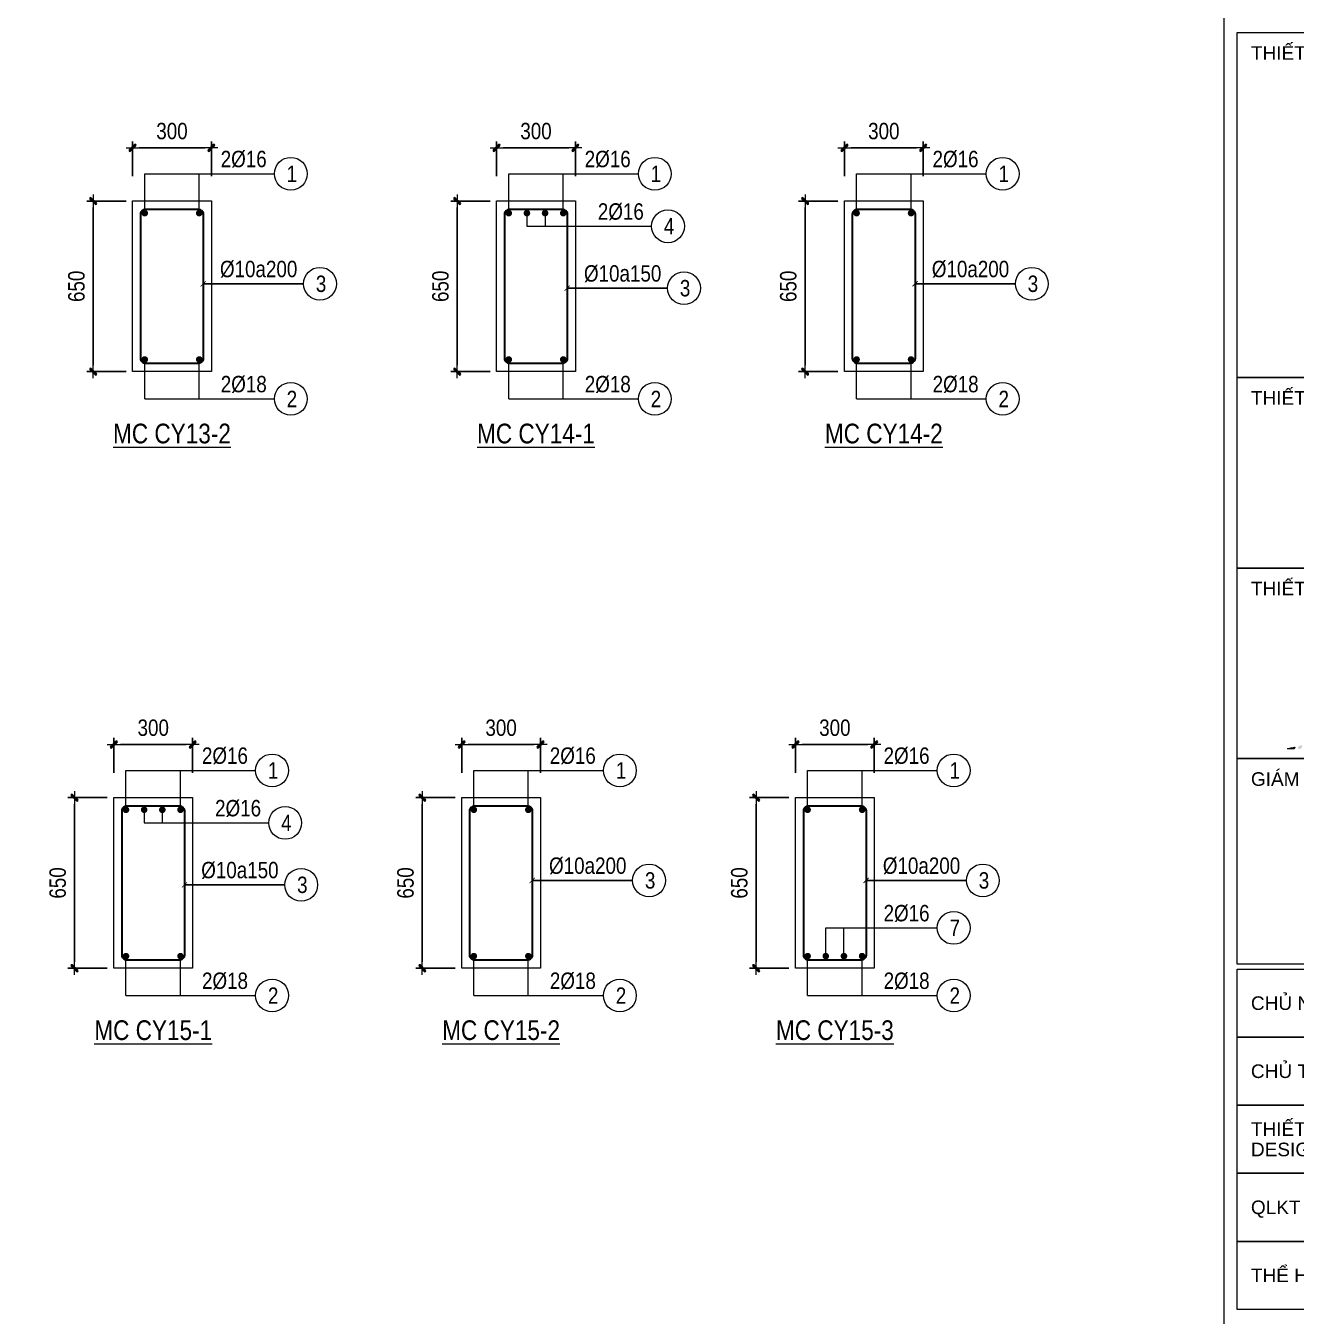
# Model space of a CAD drawing. Header units: millimetres. Extents: x 397144 to 8960116, y 345581 to 674207.
# Drawn here: x 5075916 to 5080753, y 606763 to 611679 of the extents above; entities that cross this region are included whole.
import ezdxf
from ezdxf.enums import TextEntityAlignment as Align
from ezdxf.xclip import XClip

# ---------------------------------------------------------------- set-up
doc = ezdxf.new("R2010")
doc.units = ezdxf.units.MM
doc.header["$XCLIPFRAME"] = 0
doc.header["$PDSIZE"] = -10
doc.linetypes.add('HIDDEN', pattern=[0.375, 0.25, -0.125])
doc.layers.get('0').update_dxf_attribs({"linetype": 'CONTINUOUS'})
doc.layers.get('Defpoints').update_dxf_attribs({"color": 12, "linetype": 'CONTINUOUS'})
for name, color, linetype, lineweight in [('CDAI', 8, 'CONTINUOUS', 30), ('CHG_XX_Khung ten$0$A1 BORDER$0$DGIONG', 4, 'CONTINUOUS', 13), ('CTHEP', 2, 'CONTINUOUS', 50), ('DBAO', 3, 'CONTINUOUS', 20), ('DGIONG', 4, 'CONTINUOUS', 13), ('KTH', 150, 'CONTINUOUS', 5), ('Net khuat', 8, 'HIDDEN', 13), ('STICK', 1, 'CONTINUOUS', 9), ('TEXT', 7, 'CONTINUOUS', 15)]:
    doc.layers.add(name, color=color, linetype=linetype, lineweight=lineweight)
doc.styles.add('CHG_XX_Khung ten$0$A1 BORDER$0$ARIAL', font='arial.ttf')
doc.styles.add('CHG_XX_Khung ten$0$title block pccc$0$ARIAL', font='arial.ttf')
doc.styles.add('Star-HelCon', font='VHELVCN_0.TTF')
doc.styles.add('TTP-HelCon', font='VHELVCN_0.TTF')
doc.styles.add('VNI-HELVE-CONDENSE', font='VHELVCN_0.TTF')
doc.dimstyles.new('kc-25', dxfattribs={"dimtxt": 62.5, "dimasz": 20, "dimexe": 20, "dimexo": 50, "dimgap": 25, "dimtad": 3, "dimdec": 0, "dimzin": 0, "dimdsep": 46, "dimtxsty": 'VNI-HELVE-CONDENSE', "dimblk": 'DIM', "dimcen": 2.5, "dimclrd": 256, "dimclre": 154, "dimclrt": 7, "dimaunit": 1, "dimadec": 0, "dimazin": 0, "dimtfac": 1, "dimtdec": 0, "dimtix": 1, "dimtmove": 0, "dimatfit": 3, "dimldrblk": 'DOT', "dimfxl": 1, "dimtolj": 1, "dimtzin": 0, "dimarcsym": 0})
doc.dimstyles.new('TTP-25', dxfattribs={"dimscale": 25, "dimtxt": 2.5, "dimasz": 1, "dimexe": 1, "dimexo": 1, "dimgap": 0.09, "dimtad": 0, "dimdec": 4, "dimrnd": 5, "dimzin": 9, "dimdsep": 46, "dimtxsty": 'TTP-HelCon', "dimblk": 'Stick1', "dimcen": 0.09, "dimdle": 1.5, "dimclrd": 256, "dimclre": 256, "dimclrt": 7, "dimadec": 0, "dimazin": 0, "dimtfac": 1, "dimtdec": 4, "dimtmove": 0, "dimatfit": 3, "dimldrblk": '_ArchTick1', "dimfxl": 1, "dimtvp": 1, "dimtolj": 1, "dimtzin": 0, "dimarcsym": 0})

# ---------------------------------------------------------------- blocks, each defined once
blk = doc.blocks.new('Stick1')
at = {"layer": 'STICK'}
h = blk.add_hatch(color=256, dxfattribs=at)
edge = h.paths.add_edge_path()
edge.add_line((0.3, 0.5), (-0.5, -0.3))
edge.add_arc((-0.4, -0.4), 0.141, 135, 315)
edge.add_line((-0.3, -0.5), (0.5, 0.3))
edge.add_arc((0.4, 0.4), 0.141, 315, 495)
blk.add_line((1, 0), (-1, 0), dxfattribs=at)
blk.add_lwpolyline([(0.3, 0.5), (-0.5, -0.3, 1), (-0.3, -0.5), (0.5, 0.3, 1), (0.3, 0.5, 1)], format="xyb", dxfattribs=at)
blk = doc.blocks.new('*D1424')
at = {"layer": 'Defpoints', "color": 0, "ltscale": 500, "transparency": 16777216}
for p in [(5076322.7, 611213.4), (5076322.7, 611080.2), (5076622.7, 611080.2)]:
    blk.add_point(p, dxfattribs=at)
at = {"layer": 'KTH', "lineweight": -2, "ltscale": 500, "transparency": 16777216}
for p, q in [((5076322.7, 611105.2), (5076322.7, 611238.4)), ((5076622.7, 611105.2), (5076622.7, 611238.4)), ((5076597.7, 611213.4), (5076347.7, 611213.4))]:
    blk.add_line(p, q, dxfattribs=at)
at = {"layer": 'KTH', "lineweight": -2, "ltscale": 500, "transparency": 16777216, "xscale": 25, "yscale": 25, "zscale": 25, "rotation": 180}
blk.add_blockref('Stick1', (5076322.7, 611213.4), dxfattribs=at)
at = {"layer": 'KTH', "lineweight": -2, "ltscale": 500, "transparency": 16777216, "xscale": 25, "yscale": 25, "zscale": 25}
blk.add_blockref('Stick1', (5076622.7, 611213.4), dxfattribs=at)
at = {"layer": 'KTH', "color": 7, "ltscale": 500, "transparency": 16777216, "insert": (5076472.7, 611277.2), "char_height": 62.5, "attachment_point": 5, "style": 'TTP-HelCon'}
blk.add_mtext('\\A1;300', dxfattribs=at)
blk = doc.blocks.new('_ArchTick1')
at = {"color": 0, "const_width": 3.81}
blk.add_lwpolyline([(-12.7, -12.7), (12.7, 12.7)], dxfattribs=at)
blk = doc.blocks.new('*D1425')
at = {"layer": 'Defpoints', "color": 0, "ltscale": 500, "transparency": 16777216}
for p in [(5076322.7, 611011.1), (5076172.9, 610361.1), (5076322.7, 610361.1)]:
    blk.add_point(p, dxfattribs=at)
at = {"layer": 'KTH', "lineweight": -2, "ltscale": 500, "transparency": 16777216}
for p, q in [((5076297.7, 611011.1), (5076147.9, 611011.1)), ((5076172.9, 610986.1), (5076172.9, 610386.1)), ((5076297.7, 610361.1), (5076147.9, 610361.1))]:
    blk.add_line(p, q, dxfattribs=at)
at = {"layer": 'KTH', "lineweight": -2, "ltscale": 500, "transparency": 16777216, "xscale": 25, "yscale": 25, "zscale": 25}
for p, rotation in [((5076172.9, 611011.1), 90), ((5076172.9, 610361.1), 270)]:
    blk.add_blockref('Stick1', p, dxfattribs=dict(at, rotation=rotation))
at = {"layer": 'KTH', "color": 7, "ltscale": 500, "transparency": 16777216, "insert": (5076109.1, 610686.1), "char_height": 62.5, "attachment_point": 5, "rotation": 90, "style": 'TTP-HelCon'}
blk.add_mtext('\\A1;650', dxfattribs=at)
blk = doc.blocks.new('DIM')
h = blk.add_hatch(color=1)
h.paths.add_polyline_path([(0.49, 0.29, 1), (0.29, 0.49), (-0.19, 0), (0.19, 0)])
h.paths.add_polyline_path([(0.19, 0), (-0.19, 0), (-0.49, -0.29, 1), (-0.29, -0.49)])
at = {"color": 9}
for p, q in [((-0.19, 0), (-1.5, 0)), ((0.19, 0), (1.5, 0))]:
    blk.add_line(p, q, dxfattribs=at)
at = {"color": 1}
for p, q in [((-0.49, -0.29), (0.29, 0.49)), ((-0.29, -0.49), (0.49, 0.29)), ((-0.19, 0), (0.19, 0))]:
    blk.add_line(p, q, dxfattribs=at)
blk.add_arc((-0.39, -0.39), 0.138, 135, 315, dxfattribs=at)
blk = doc.blocks.new('*D1426')
at = {"layer": 'Defpoints', "color": 0, "ltscale": 500, "transparency": 16777216}
for p in [(5077708.8, 611213.4), (5077708.8, 611080.2), (5078008.8, 611080.2)]:
    blk.add_point(p, dxfattribs=at)
at = {"layer": 'KTH', "lineweight": -2, "ltscale": 500, "transparency": 16777216}
for p, q in [((5077708.8, 611105.2), (5077708.8, 611238.4)), ((5078008.8, 611105.2), (5078008.8, 611238.4)), ((5077983.8, 611213.4), (5077733.8, 611213.4))]:
    blk.add_line(p, q, dxfattribs=at)
at = {"layer": 'KTH', "lineweight": -2, "ltscale": 500, "transparency": 16777216, "xscale": 25, "yscale": 25, "zscale": 25, "rotation": 180}
blk.add_blockref('Stick1', (5077708.8, 611213.4), dxfattribs=at)
at = {"layer": 'KTH', "lineweight": -2, "ltscale": 500, "transparency": 16777216, "xscale": 25, "yscale": 25, "zscale": 25}
blk.add_blockref('Stick1', (5078008.8, 611213.4), dxfattribs=at)
at = {"layer": 'KTH', "color": 7, "ltscale": 500, "transparency": 16777216, "insert": (5077858.8, 611277.2), "char_height": 62.5, "attachment_point": 5, "style": 'TTP-HelCon'}
blk.add_mtext('\\A1;300', dxfattribs=at)
blk = doc.blocks.new('*D1427')
at = {"layer": 'Defpoints', "color": 0, "ltscale": 500, "transparency": 16777216}
for p in [(5077708.8, 611011.1), (5077559, 610361.1), (5077708.8, 610361.1)]:
    blk.add_point(p, dxfattribs=at)
at = {"layer": 'KTH', "lineweight": -2, "ltscale": 500, "transparency": 16777216}
for p, q in [((5077683.8, 611011.1), (5077534, 611011.1)), ((5077559, 610986.1), (5077559, 610386.1)), ((5077683.8, 610361.1), (5077534, 610361.1))]:
    blk.add_line(p, q, dxfattribs=at)
at = {"layer": 'KTH', "lineweight": -2, "ltscale": 500, "transparency": 16777216, "xscale": 25, "yscale": 25, "zscale": 25}
for p, rotation in [((5077559, 611011.1), 90), ((5077559, 610361.1), 270)]:
    blk.add_blockref('Stick1', p, dxfattribs=dict(at, rotation=rotation))
at = {"layer": 'KTH', "color": 7, "ltscale": 500, "transparency": 16777216, "insert": (5077495.2, 610686.1), "char_height": 62.5, "attachment_point": 5, "rotation": 90, "style": 'TTP-HelCon'}
blk.add_mtext('\\A1;650', dxfattribs=at)
blk = doc.blocks.new('*D1428')
at = {"layer": 'Defpoints', "color": 0, "ltscale": 500, "transparency": 16777216}
for p in [(5079033.3, 611213.4), (5079033.3, 611080.2), (5079333.3, 611080.2)]:
    blk.add_point(p, dxfattribs=at)
at = {"layer": 'KTH', "lineweight": -2, "ltscale": 500, "transparency": 16777216}
for p, q in [((5079033.3, 611105.2), (5079033.3, 611238.4)), ((5079333.3, 611105.2), (5079333.3, 611238.4)), ((5079308.3, 611213.4), (5079058.3, 611213.4))]:
    blk.add_line(p, q, dxfattribs=at)
at = {"layer": 'KTH', "lineweight": -2, "ltscale": 500, "transparency": 16777216, "xscale": 25, "yscale": 25, "zscale": 25, "rotation": 180}
blk.add_blockref('Stick1', (5079033.3, 611213.4), dxfattribs=at)
at = {"layer": 'KTH', "lineweight": -2, "ltscale": 500, "transparency": 16777216, "xscale": 25, "yscale": 25, "zscale": 25}
blk.add_blockref('Stick1', (5079333.3, 611213.4), dxfattribs=at)
at = {"layer": 'KTH', "color": 7, "ltscale": 500, "transparency": 16777216, "insert": (5079183.3, 611277.2), "char_height": 62.5, "attachment_point": 5, "style": 'TTP-HelCon'}
blk.add_mtext('\\A1;300', dxfattribs=at)
blk = doc.blocks.new('*D1429')
at = {"layer": 'Defpoints', "color": 0, "ltscale": 500, "transparency": 16777216}
for p in [(5079033.3, 611011.1), (5078883.5, 610361.1), (5079033.3, 610361.1)]:
    blk.add_point(p, dxfattribs=at)
at = {"layer": 'KTH', "lineweight": -2, "ltscale": 500, "transparency": 16777216}
for p, q in [((5079008.3, 611011.1), (5078858.5, 611011.1)), ((5078883.5, 610986.1), (5078883.5, 610386.1)), ((5079008.3, 610361.1), (5078858.5, 610361.1))]:
    blk.add_line(p, q, dxfattribs=at)
at = {"layer": 'KTH', "lineweight": -2, "ltscale": 500, "transparency": 16777216, "xscale": 25, "yscale": 25, "zscale": 25}
for p, rotation in [((5078883.5, 611011.1), 90), ((5078883.5, 610361.1), 270)]:
    blk.add_blockref('Stick1', p, dxfattribs=dict(at, rotation=rotation))
at = {"layer": 'KTH', "color": 7, "ltscale": 500, "transparency": 16777216, "insert": (5078819.7, 610686.1), "char_height": 62.5, "attachment_point": 5, "rotation": 90, "style": 'TTP-HelCon'}
blk.add_mtext('\\A1;650', dxfattribs=at)
blk = doc.blocks.new('*D1433')
at = {"layer": 'Defpoints', "color": 0, "ltscale": 500, "transparency": 16777216}
for p in [(5076251.4, 608940.4), (5076251.4, 608807.2), (5076551.4, 608807.2)]:
    blk.add_point(p, dxfattribs=at)
at = {"layer": 'KTH', "lineweight": -2, "ltscale": 500, "transparency": 16777216}
for p, q in [((5076251.4, 608832.2), (5076251.4, 608965.4)), ((5076526.4, 608940.4), (5076276.4, 608940.4)), ((5076551.4, 608832.2), (5076551.4, 608965.4))]:
    blk.add_line(p, q, dxfattribs=at)
at = {"layer": 'KTH', "lineweight": -2, "ltscale": 500, "transparency": 16777216, "xscale": 25, "yscale": 25, "zscale": 25, "rotation": 180}
blk.add_blockref('Stick1', (5076251.4, 608940.4), dxfattribs=at)
at = {"layer": 'KTH', "lineweight": -2, "ltscale": 500, "transparency": 16777216, "xscale": 25, "yscale": 25, "zscale": 25}
blk.add_blockref('Stick1', (5076551.4, 608940.4), dxfattribs=at)
at = {"layer": 'KTH', "color": 7, "ltscale": 500, "transparency": 16777216, "insert": (5076401.4, 609004.2), "char_height": 62.5, "attachment_point": 5, "style": 'TTP-HelCon'}
blk.add_mtext('\\A1;300', dxfattribs=at)
blk = doc.blocks.new('*D1434')
at = {"layer": 'Defpoints', "color": 0, "ltscale": 500, "transparency": 16777216}
for p in [(5076251.4, 608738.2), (5076101.5, 608088.2), (5076251.4, 608088.2)]:
    blk.add_point(p, dxfattribs=at)
at = {"layer": 'KTH', "lineweight": -2, "ltscale": 500, "transparency": 16777216}
for p, q in [((5076226.4, 608738.2), (5076076.5, 608738.2)), ((5076101.5, 608713.2), (5076101.5, 608113.2)), ((5076226.4, 608088.2), (5076076.5, 608088.2))]:
    blk.add_line(p, q, dxfattribs=at)
at = {"layer": 'KTH', "lineweight": -2, "ltscale": 500, "transparency": 16777216, "xscale": 25, "yscale": 25, "zscale": 25}
for p, rotation in [((5076101.5, 608738.2), 90), ((5076101.5, 608088.2), 270)]:
    blk.add_blockref('Stick1', p, dxfattribs=dict(at, rotation=rotation))
at = {"layer": 'KTH', "color": 7, "ltscale": 500, "transparency": 16777216, "insert": (5076037.7, 608413.2), "char_height": 62.5, "attachment_point": 5, "rotation": 90, "style": 'TTP-HelCon'}
blk.add_mtext('\\A1;650', dxfattribs=at)
blk = doc.blocks.new('*D1435')
at = {"layer": 'Defpoints', "color": 0, "ltscale": 500, "transparency": 16777216}
for p in [(5077575.9, 608940.4), (5077575.9, 608807.2), (5077875.9, 608807.2)]:
    blk.add_point(p, dxfattribs=at)
at = {"layer": 'KTH', "lineweight": -2, "ltscale": 500, "transparency": 16777216}
for p, q in [((5077575.9, 608832.2), (5077575.9, 608965.4)), ((5077850.9, 608940.4), (5077600.9, 608940.4)), ((5077875.9, 608832.2), (5077875.9, 608965.4))]:
    blk.add_line(p, q, dxfattribs=at)
at = {"layer": 'KTH', "lineweight": -2, "ltscale": 500, "transparency": 16777216, "xscale": 25, "yscale": 25, "zscale": 25, "rotation": 180}
blk.add_blockref('Stick1', (5077575.9, 608940.4), dxfattribs=at)
at = {"layer": 'KTH', "lineweight": -2, "ltscale": 500, "transparency": 16777216, "xscale": 25, "yscale": 25, "zscale": 25}
blk.add_blockref('Stick1', (5077875.9, 608940.4), dxfattribs=at)
at = {"layer": 'KTH', "color": 7, "ltscale": 500, "transparency": 16777216, "insert": (5077725.9, 609004.2), "char_height": 62.5, "attachment_point": 5, "style": 'TTP-HelCon'}
blk.add_mtext('\\A1;300', dxfattribs=at)
blk = doc.blocks.new('*D1436')
at = {"layer": 'Defpoints', "color": 0, "ltscale": 500, "transparency": 16777216}
for p in [(5077575.9, 608738.2), (5077426, 608088.2), (5077575.9, 608088.2)]:
    blk.add_point(p, dxfattribs=at)
at = {"layer": 'KTH', "lineweight": -2, "ltscale": 500, "transparency": 16777216}
for p, q in [((5077550.9, 608738.2), (5077401, 608738.2)), ((5077426, 608713.2), (5077426, 608113.2)), ((5077550.9, 608088.2), (5077401, 608088.2))]:
    blk.add_line(p, q, dxfattribs=at)
at = {"layer": 'KTH', "lineweight": -2, "ltscale": 500, "transparency": 16777216, "xscale": 25, "yscale": 25, "zscale": 25}
for p, rotation in [((5077426, 608738.2), 90), ((5077426, 608088.2), 270)]:
    blk.add_blockref('Stick1', p, dxfattribs=dict(at, rotation=rotation))
at = {"layer": 'KTH', "color": 7, "ltscale": 500, "transparency": 16777216, "insert": (5077362.2, 608413.2), "char_height": 62.5, "attachment_point": 5, "rotation": 90, "style": 'TTP-HelCon'}
blk.add_mtext('\\A1;650', dxfattribs=at)
blk = doc.blocks.new('*D1437')
at = {"layer": 'Defpoints', "color": 0, "ltscale": 500, "transparency": 16777216}
for p in [(5078846.9, 608940.4), (5078846.9, 608807.2), (5079146.9, 608807.2)]:
    blk.add_point(p, dxfattribs=at)
at = {"layer": 'KTH', "lineweight": -2, "ltscale": 500, "transparency": 16777216}
for p, q in [((5078846.9, 608832.2), (5078846.9, 608965.4)), ((5079121.9, 608940.4), (5078871.9, 608940.4)), ((5079146.9, 608832.2), (5079146.9, 608965.4))]:
    blk.add_line(p, q, dxfattribs=at)
at = {"layer": 'KTH', "lineweight": -2, "ltscale": 500, "transparency": 16777216, "xscale": 25, "yscale": 25, "zscale": 25, "rotation": 180}
blk.add_blockref('Stick1', (5078846.9, 608940.4), dxfattribs=at)
at = {"layer": 'KTH', "lineweight": -2, "ltscale": 500, "transparency": 16777216, "xscale": 25, "yscale": 25, "zscale": 25}
blk.add_blockref('Stick1', (5079146.9, 608940.4), dxfattribs=at)
at = {"layer": 'KTH', "color": 7, "ltscale": 500, "transparency": 16777216, "insert": (5078996.9, 609004.2), "char_height": 62.5, "attachment_point": 5, "style": 'TTP-HelCon'}
blk.add_mtext('\\A1;300', dxfattribs=at)
blk = doc.blocks.new('*D1438')
at = {"layer": 'Defpoints', "color": 0, "ltscale": 500, "transparency": 16777216}
for p in [(5078846.9, 608738.2), (5078697, 608088.2), (5078846.9, 608088.2)]:
    blk.add_point(p, dxfattribs=at)
at = {"layer": 'KTH', "lineweight": -2, "ltscale": 500, "transparency": 16777216}
for p, q in [((5078821.9, 608738.2), (5078672, 608738.2)), ((5078697, 608713.2), (5078697, 608113.2)), ((5078821.9, 608088.2), (5078672, 608088.2))]:
    blk.add_line(p, q, dxfattribs=at)
at = {"layer": 'KTH', "lineweight": -2, "ltscale": 500, "transparency": 16777216, "xscale": 25, "yscale": 25, "zscale": 25}
for p, rotation in [((5078697, 608738.2), 90), ((5078697, 608088.2), 270)]:
    blk.add_blockref('Stick1', p, dxfattribs=dict(at, rotation=rotation))
at = {"layer": 'KTH', "color": 7, "ltscale": 500, "transparency": 16777216, "insert": (5078633.2, 608413.2), "char_height": 62.5, "attachment_point": 5, "rotation": 90, "style": 'TTP-HelCon'}
blk.add_mtext('\\A1;650', dxfattribs=at)
blk = doc.blocks.new('*D1604')
at = {"layer": 'Defpoints', "color": 0, "transparency": 16777216}
for p in [(5089952.1, 509645.9), (5099702.1, 509645.8), (5099702.1, 509447.9)]:
    blk.add_point(p, dxfattribs=at)
at = {"layer": 'KTH', "lineweight": -2, "transparency": 16777216}
for p, q in [((5089952.1, 509620.9), (5089952.1, 509422.9)), ((5099702.1, 509620.8), (5099702.1, 509422.9)), ((5089977.1, 509447.9), (5099677.1, 509447.9))]:
    blk.add_line(p, q, dxfattribs=at)
at = {"layer": 'KTH', "lineweight": -2, "transparency": 16777216, "xscale": 25, "yscale": 25, "zscale": 25, "rotation": 180}
blk.add_blockref('Stick1', (5089952.1, 509447.9), dxfattribs=at)
at = {"layer": 'KTH', "lineweight": -2, "transparency": 16777216, "xscale": 25, "yscale": 25, "zscale": 25}
blk.add_blockref('Stick1', (5099702.1, 509447.9), dxfattribs=at)
at = {"layer": 'KTH', "color": 7, "transparency": 16777216, "insert": (5094827.1, 509511.7), "char_height": 62.5, "attachment_point": 5, "style": 'TTP-HelCon'}
blk.add_mtext('\\A1;9750', dxfattribs=at)
blk = doc.blocks.new('*D1655')
at = {"layer": 'Defpoints', "color": 0, "transparency": 16777216}
for p in [(5106102.1, 509645.8), (5115302.1, 509544.7), (5115302.1, 509447.9)]:
    blk.add_point(p, dxfattribs=at)
at = {"layer": 'KTH', "lineweight": -2, "transparency": 16777216}
for p, q in [((5106102.1, 509620.8), (5106102.1, 509422.9)), ((5115302.1, 509519.7), (5115302.1, 509422.9)), ((5106127.1, 509447.9), (5115277.1, 509447.9))]:
    blk.add_line(p, q, dxfattribs=at)
at = {"layer": 'KTH', "lineweight": -2, "transparency": 16777216, "xscale": 25, "yscale": 25, "zscale": 25, "rotation": 180}
blk.add_blockref('Stick1', (5106102.1, 509447.9), dxfattribs=at)
at = {"layer": 'KTH', "lineweight": -2, "transparency": 16777216, "xscale": 25, "yscale": 25, "zscale": 25}
blk.add_blockref('Stick1', (5115302.1, 509447.9), dxfattribs=at)
at = {"layer": 'KTH', "color": 7, "transparency": 16777216, "insert": (5110702.1, 509511.7), "char_height": 62.5, "attachment_point": 5, "style": 'TTP-HelCon'}
blk.add_mtext('\\A1;10000', dxfattribs=at)
blk = doc.blocks.new('CHG_XX_Khung ten')
at = {"layer": 'CHG_XX_Khung ten$0$A1 BORDER$0$DGIONG'}
h = blk.add_hatch(color=256, dxfattribs=at)
h.paths.add_polyline_path([(724.94, 283.19), (724.15, 281.97), (717.19, 263.38), (717.7, 263.38)])
h.paths.add_polyline_path([(722.81, 280.17), (722.1, 279.22), (717.21, 266.21), (717.72, 266.21)], flags=17)
h.paths.add_polyline_path([(720.93, 277.8), (720.27, 277.04), (716.19, 266.22), (716.7, 266.22)])
h.paths.add_polyline_path([(719.23, 275.93), (718.6, 275.29), (715.18, 266.22), (715.69, 266.22)])
h.paths.add_polyline_path([(717.65, 274.38), (717.03, 273.81), (714.16, 266.22), (714.67, 266.22)])
h.paths.add_polyline_path([(716.14, 273.03), (715.61, 272.59), (713.15, 266.22), (713.66, 266.22)])
h.paths.add_polyline_path([(714.69, 271.86), (714.17, 271.45), (712.13, 266.23), (712.64, 266.23)])
h.paths.add_polyline_path([(713.29, 270.81), (712.76, 270.43), (711.57, 267.46), (712.07, 267.47)])
h.paths.add_polyline_path([(710.1, 266.23), (710.61, 266.24), (711.93, 269.87), (711.48, 269.56)])
h.paths.add_polyline_path([(710.61, 269.02), (710.13, 268.73), (709.08, 266.24), (709.59, 266.24)])
h.paths.add_polyline_path([(709.31, 268.26), (708.82, 267.97), (708.07, 266.24), (708.58, 266.24)])
h.paths.add_polyline_path([(708.04, 267.56), (707.54, 267.3), (707.05, 266.25), (707.56, 266.25)])
h.paths.add_polyline_path([(716.84, 263.8), (716.33, 263.8), (716.18, 263.38), (716.69, 263.38)])
h.paths.add_polyline_path([(715.67, 263.39), (715.82, 263.8), (715.32, 263.8), (715.16, 263.39)])
h.paths.add_polyline_path([(714.15, 263.39), (714.65, 263.39), (714.8, 263.8), (714.3, 263.8)])
h.paths.add_polyline_path([(713.13, 263.39), (713.64, 263.4), (713.79, 263.81), (713.28, 263.81)])
h.paths.add_polyline_path([(712.77, 263.81), (712.27, 263.81), (712.11, 263.39), (712.62, 263.4)])
h.paths.add_polyline_path([(711.25, 263.81), (711.1, 263.4), (711.61, 263.4), (711.76, 263.81)])
h.paths.add_polyline_path([(710.59, 263.4), (710.74, 263.82), (710.24, 263.82), (710.08, 263.4)])
h.paths.add_polyline_path([(709.73, 263.82), (709.22, 263.82), (709.07, 263.41), (709.57, 263.41)])
h.paths.add_polyline_path([(708.71, 263.82), (708.21, 263.82), (708.05, 263.41), (708.56, 263.41)])
h.paths.add_polyline_path([(707.54, 263.41), (707.69, 263.83), (707.19, 263.83), (707.03, 263.41)])
h.paths.add_polyline_path([(706.68, 263.83), (706.17, 263.83), (706.02, 263.42), (706.53, 263.42)])
h.paths.add_polyline_path([(705, 263.42), (705.51, 263.42), (706.79, 266.93), (706.4, 266.74)])
h.paths.add_polyline_path([(703.97, 263.37), (704.48, 263.37), (705.57, 266.36), (705.14, 266.17)])
h.paths.add_polyline_path([(704.36, 265.84), (703.91, 265.65), (702.96, 263.38), (703.46, 263.38)])
h.paths.add_polyline_path([(703.17, 265.37), (702.69, 265.19), (701.94, 263.38), (702.45, 263.38)])
h.paths.add_polyline_path([(702, 264.94), (701.5, 264.77), (700.92, 263.38), (701.43, 263.38)])
h.paths.add_polyline_path([(700.84, 264.56), (700.33, 264.4), (699.91, 263.39), (700.42, 263.39)])
h.paths.add_polyline_path([(699.7, 264.21), (699.18, 264.06), (698.89, 263.39), (699.4, 263.39)])
h.paths.add_polyline_path([(698.57, 263.9), (698.04, 263.77), (697.87, 263.38), (698.38, 263.39)])
h.paths.add_polyline_path([(697.37, 263.39), (697.45, 263.63), (696.91, 263.51), (696.35, 263.38)])
blk.add_line((687, 577), (687, 17))
at = {"linetype": 'Continuous'}
for points in [[(689, 368.62), (822, 368.62), (822, 317.93), (689, 317.93)], [(689, 317.93), (822, 317.93), (822, 289.93), (689, 289.93)], [(689, 289.93), (822, 289.93), (822, 261.93), (689, 261.93)]]:
    blk.add_lwpolyline(points, close=True, dxfattribs=at)
at = {"color": 9, "linetype": 'Continuous'}
for points in [[(689, 261.93), (822, 261.93), (822, 231.73), (689, 231.73)], [(822, 221), (689, 221), (689, 231), (822, 231)], [(822, 211), (689, 211), (689, 221), (822, 221)], [(822, 201), (689, 201), (689, 211), (822, 211)], [(822, 191), (689, 191), (689, 201), (822, 201)], [(822, 181), (689, 181), (689, 191), (822, 191)]]:
    blk.add_lwpolyline(points, close=True, dxfattribs=at)
blk.add_lwpolyline([(822, 211), (689, 211), (822, 211)], dxfattribs=at)
at = {"layer": 'CHG_XX_Khung ten$0$A1 BORDER$0$DGIONG'}
blk.add_lwpolyline([(697.45, 263.63), (697.37, 263.39), (696.35, 263.38), (696.91, 263.51), (697.45, 263.63)], dxfattribs=at)
for s, style, p in [('THIẾT KẾ KIẾN TRÚC - ARCHITECT', 'CHG_XX_Khung ten$0$A1 BORDER$0$ARIAL', (691, 365.62)), ('THIẾT KẾ CƠ ĐIỆN - M&E CONSULTANT', 'CHG_XX_Khung ten$0$A1 BORDER$0$ARIAL', (691, 314.93)), ('THIẾT KẾ KẾT CẤU - STRUCTURE CONSULTANT', 'CHG_XX_Khung ten$0$A1 BORDER$0$ARIAL', (691, 286.93)), ('GIÁM ĐỐC - DIRECTOR', 'CHG_XX_Khung ten$0$title block pccc$0$ARIAL', (691, 258.93)), ('CHỦ NHIỆM - PRINCIPAL', 'CHG_XX_Khung ten$0$title block pccc$0$ARIAL', (691, 226)), ('CHỦ TRÌ - PRIMARY', 'CHG_XX_Khung ten$0$title block pccc$0$ARIAL', (691, 216)), ('THIẾT KẾ PHƯƠNG ÁN', 'CHG_XX_Khung ten$0$title block pccc$0$ARIAL', (691, 207.5)), ('DESIGNED BY', 'CHG_XX_Khung ten$0$title block pccc$0$ARIAL', (691, 204.5)), ('QLKT - CHECK', 'CHG_XX_Khung ten$0$title block pccc$0$ARIAL', (691, 196)), ('THỂ HIỆN - DRAWN BY', 'CHG_XX_Khung ten$0$title block pccc$0$ARIAL', (691, 186))]:
    blk.add_text(s, height=2, dxfattribs=dict(style=style)).set_placement(p, align=Align.MIDDLE_LEFT)
blk = doc.blocks.new('CY22')
at = {"layer": 'CTHEP'}
blk.add_line((5089735.84052, 510317.9031), (5131437.8195, 510317.85497), dxfattribs=at)
for points in [[(5131621.18429, 509998.65546), (5131621.18429, 510626.84267), (5089582.11547, 510626.90741), (5089582.11547, 510000.64492)], [(5089655.37267, 510381.30833), (5089655.37267, 510004.91825), (5089655.37267, 510004.91825), (5089950.98574, 510004.8952), (5099502.10655, 510004.86691), (5100076.15206, 510004.86502), (5131549.85415, 510004.84288), (5131549.85415, 510527.71839)]]:
    blk.add_lwpolyline(points, dxfattribs=at)
at = {"layer": 'DBAO'}
for points in [[(5089552.11547, 509645.91499), (5089552.11547, 510666.07814), (5099650.0128, 510665.83908)], [(5124802.11671, 509965.80766), (5131651.18429, 509965.80027), (5131651.18429, 510665.79698), (5099650.0128, 510665.84182)], [(5089952.11531, 509645.91116), (5089952.11531, 509965.88535), (5099502.10655, 509965.84286), (5099502.10655, 509645.84286)], [(5108602.10935, 509965.82851), (5115702.11791, 509965.81875)]]:
    blk.add_lwpolyline(points, dxfattribs=at)
at = {"layer": 'Net khuat', "ltscale": 200}
blk.add_lwpolyline([(5089552.11547, 510435.91822), (5131651.18429, 510435.91822)], dxfattribs=at)
at = {"layer": 'KTH'}
dim = blk.add_linear_dim(base=(5099702.11531, 509447.85794), p1=(5089952.11531, 509645.91116), p2=(5099702.11531, 509645.84094), angle=180, dimstyle='TTP-25', override={"dimtmove": 1}, dxfattribs=at)
dim.commit()
dim.dimension.update_dxf_attribs({"geometry": '*D1604', "text_midpoint": (5094827.11531, 509511.69127)})
dim = blk.add_linear_dim(base=(5115302.11531, 509447.85794), p1=(5106102.11531, 509645.84094), p2=(5115302.11531, 509544.70912), angle=180, text='10000', dimstyle='TTP-25', override={"dimtmove": 1}, dxfattribs=at)
dim.commit()
dim.dimension.update_dxf_attribs({"geometry": '*D1655', "text_midpoint": (5110702.11531, 509511.69127)})

msp = doc.modelspace()

# ---------------------------------------------------------------- linework, layer by layer
at = {"layer": 'CDAI'}
for points in [[(5076372.74031, 610979.89887), (5076572.74031, 610979.89887, -0.4142135624), (5076591.49031, 610961.14887), (5076591.49031, 610411.14887, -0.4142135624), (5076572.74031, 610392.39887), (5076372.74031, 610392.39887, -0.4142135624), (5076353.99031, 610411.14887), (5076353.99031, 610961.14887, -0.4142135624)], [(5077758.82462, 610979.89887), (5077958.82462, 610979.89887, -0.4142135624), (5077977.57462, 610961.14887), (5077977.57462, 610411.14887, -0.4142135624), (5077958.82462, 610392.39887), (5077758.82462, 610392.39887, -0.4142135624), (5077740.07462, 610411.14887), (5077740.07462, 610961.14887, -0.4142135624)], [(5079083.32798, 610979.89887), (5079283.32798, 610979.89887, -0.4142135624), (5079302.07798, 610961.14887), (5079302.07798, 610411.14887, -0.4142135624), (5079283.32798, 610392.39887), (5079083.32798, 610392.39887, -0.4142135624), (5079064.57798, 610411.14887), (5079064.57798, 610961.14887, -0.4142135624)], [(5076301.36224, 608706.91441), (5076501.36224, 608706.91441, -0.4142135624), (5076520.11224, 608688.16441), (5076520.11224, 608138.16441, -0.4142135624), (5076501.36224, 608119.41441), (5076301.36224, 608119.41441, -0.4142135624), (5076282.61224, 608138.16441), (5076282.61224, 608688.16441, -0.4142135624)], [(5077625.8656, 608706.91441), (5077825.8656, 608706.91441, -0.4142135624), (5077844.6156, 608688.16441), (5077844.6156, 608138.16441, -0.4142135624), (5077825.8656, 608119.41441), (5077625.8656, 608119.41441, -0.4142135624), (5077607.1156, 608138.16441), (5077607.1156, 608688.16441, -0.4142135624)], [(5078896.85033, 608706.91441), (5079096.85033, 608706.91441, -0.4142135624), (5079115.60033, 608688.16441), (5079115.60033, 608138.16441, -0.4142135624), (5079096.85033, 608119.41441), (5078896.85033, 608119.41441, -0.4142135624), (5078878.10033, 608138.16441), (5078878.10033, 608688.16441, -0.4142135624)]]:
    msp.add_lwpolyline(points, format="xyb", close=True, dxfattribs=at)
at = {"layer": 'CTHEP', "const_width": 12.5}
for points in [[(5076362.74031, 610964.89887, 1), (5076375.24031, 610964.89887, 1)], [(5076570.24031, 610964.89887, 1), (5076582.74031, 610964.89887, 1)], [(5077748.82462, 610964.89887, 1), (5077761.32462, 610964.89887, 1)], [(5077817.99128, 610964.89887, 1), (5077830.49128, 610964.89887, 1)], [(5077887.15795, 610964.89887, 1), (5077899.65795, 610964.89887, 1)], [(5077956.32462, 610964.89887, 1), (5077968.82462, 610964.89887, 1)], [(5079073.32798, 610964.89887, 1), (5079085.82798, 610964.89887, 1)], [(5079280.82798, 610964.89887, 1), (5079293.32798, 610964.89887, 1)], [(5076362.74031, 610407.39887, 1), (5076375.24031, 610407.39887, 1)], [(5076570.24031, 610407.39887, 1), (5076582.74031, 610407.39887, 1)], [(5077748.82462, 610407.39887, 1), (5077761.32462, 610407.39887, 1)], [(5077956.32462, 610407.39887, 1), (5077968.82462, 610407.39887, 1)], [(5079073.32798, 610407.39887, 1), (5079085.82798, 610407.39887, 1)], [(5079280.82798, 610407.39887, 1), (5079293.32798, 610407.39887, 1)], [(5076291.36224, 608691.91441, 1), (5076303.86224, 608691.91441, 1)], [(5076360.5289, 608691.91441, 1), (5076373.0289, 608691.91441, 1)], [(5076429.69557, 608691.91441, 1), (5076442.19557, 608691.91441, 1)], [(5076498.86224, 608691.91441, 1), (5076511.36224, 608691.91441, 1)], [(5077615.8656, 608691.91441, 1), (5077628.3656, 608691.91441, 1)], [(5077823.3656, 608691.91441, 1), (5077835.8656, 608691.91441, 1)], [(5078886.85033, 608691.91441, 1), (5078899.35033, 608691.91441, 1)], [(5079094.35033, 608691.91441, 1), (5079106.85033, 608691.91441, 1)], [(5076291.36224, 608134.41441, 1), (5076303.86224, 608134.41441, 1)], [(5076498.86224, 608134.41441, 1), (5076511.36224, 608134.41441, 1)], [(5077615.8656, 608134.41441, 1), (5077628.3656, 608134.41441, 1)], [(5077823.3656, 608134.41441, 1), (5077835.8656, 608134.41441, 1)], [(5078886.85033, 608134.41441, 1), (5078899.35033, 608134.41441, 1)], [(5078956.017, 608134.41441, 1), (5078968.517, 608134.41441, 1)], [(5079025.18366, 608134.41441, 1), (5079037.68366, 608134.41441, 1)], [(5079094.35033, 608134.41441, 1), (5079106.85033, 608134.41441, 1)]]:
    msp.add_lwpolyline(points, format="xyb", close=True, dxfattribs=at)
at = {"layer": 'DBAO', "flags": 128}
for points in [[(5076322.74031, 611011.14887), (5076622.74031, 611011.14887)], [(5076622.74031, 611011.14887), (5076622.74031, 610361.14887), (5076322.74031, 610361.14887), (5076322.74031, 611011.14887)], [(5077708.82462, 611011.14887), (5078008.82462, 611011.14887)], [(5078008.82462, 611011.14887), (5078008.82462, 610361.14887), (5077708.82462, 610361.14887), (5077708.82462, 611011.14887)], [(5079033.32798, 611011.14887), (5079333.32798, 611011.14887)], [(5079333.32798, 611011.14887), (5079333.32798, 610361.14887), (5079033.32798, 610361.14887), (5079033.32798, 611011.14887)], [(5076251.36224, 608738.16441), (5076551.36224, 608738.16441)], [(5076551.36224, 608738.16441), (5076551.36224, 608088.16441), (5076251.36224, 608088.16441), (5076251.36224, 608738.16441)], [(5077575.8656, 608738.16441), (5077875.8656, 608738.16441)], [(5077875.8656, 608738.16441), (5077875.8656, 608088.16441), (5077575.8656, 608088.16441), (5077575.8656, 608738.16441)], [(5078846.85033, 608738.16441), (5079146.85033, 608738.16441)], [(5079146.85033, 608738.16441), (5079146.85033, 608088.16441), (5078846.85033, 608088.16441), (5078846.85033, 608738.16441)]]:
    msp.add_lwpolyline(points, dxfattribs=at)
at = {"layer": 'DGIONG'}
for p, q in [((5076368.99031, 610964.89887), (5076368.99031, 611114.89887)), ((5076368.99031, 611114.89887), (5076862.74031, 611114.89887)), ((5076576.49031, 610964.89887), (5076576.49031, 611114.89887)), ((5077755.07462, 610964.89887), (5077755.07462, 611114.89887)), ((5077755.07462, 611114.89887), (5078248.82462, 611114.89887)), ((5077962.57462, 610964.89887), (5077962.57462, 611114.89887)), ((5079079.57798, 610964.89887), (5079079.57798, 611114.89887)), ((5079079.57798, 611114.89887), (5079573.32798, 611114.89887)), ((5079287.07798, 610964.89887), (5079287.07798, 611114.89887)), ((5077824.24128, 610964.89887), (5077824.24128, 610914.89887)), ((5077893.40795, 610964.89887), (5077893.40795, 610914.89887)), ((5077824.24128, 610914.89887), (5078298.82462, 610914.89887)), ((5076368.99031, 610257.39887), (5076368.99031, 610407.39887)), ((5076576.49031, 610257.39887), (5076576.49031, 610407.39887)), ((5077755.07462, 610257.39887), (5077755.07462, 610407.39887)), ((5077962.57462, 610257.39887), (5077962.57462, 610407.39887)), ((5079079.57798, 610257.39887), (5079079.57798, 610407.39887)), ((5079287.07798, 610257.39887), (5079287.07798, 610407.39887)), ((5076368.99031, 610257.39887), (5076862.74031, 610257.39887)), ((5077755.07462, 610257.39887), (5078248.82462, 610257.39887)), ((5079079.57798, 610257.39887), (5079573.32798, 610257.39887)), ((5076297.61224, 608691.91441), (5076297.61224, 608841.91441)), ((5076297.61224, 608841.91441), (5076791.36224, 608841.91441)), ((5076505.11224, 608691.91441), (5076505.11224, 608841.91441)), ((5077622.1156, 608691.91441), (5077622.1156, 608841.91441)), ((5077622.1156, 608841.91441), (5078115.8656, 608841.91441)), ((5077829.6156, 608691.91441), (5077829.6156, 608841.91441)), ((5078893.10033, 608691.91441), (5078893.10033, 608841.91441)), ((5078893.10033, 608841.91441), (5079386.85033, 608841.91441)), ((5079100.60033, 608691.91441), (5079100.60033, 608841.91441)), ((5076366.7789, 608691.91441), (5076366.7789, 608641.91441)), ((5076435.94557, 608691.91441), (5076435.94557, 608641.91441)), ((5076366.7789, 608641.91441), (5076841.36224, 608641.91441)), ((5078962.267, 608241.94236), (5079386.85033, 608241.94236)), ((5078962.267, 608134.41441), (5078962.267, 608241.94236)), ((5079031.43366, 608134.41441), (5079031.43366, 608241.94236)), ((5076297.61224, 607984.41441), (5076297.61224, 608134.41441)), ((5076505.11224, 607984.41441), (5076505.11224, 608134.41441)), ((5077622.1156, 607984.41441), (5077622.1156, 608134.41441)), ((5077829.6156, 607984.41441), (5077829.6156, 608134.41441)), ((5078893.10033, 607984.41441), (5078893.10033, 608134.41441)), ((5079100.60033, 607984.41441), (5079100.60033, 608134.41441)), ((5076297.61224, 607984.41441), (5076791.36224, 607984.41441)), ((5077622.1156, 607984.41441), (5078115.8656, 607984.41441)), ((5078893.10033, 607984.41441), (5079386.85033, 607984.41441))]:
    msp.add_line(p, q, dxfattribs=at)
for centre in [(5076925.24031, 611114.89887), (5078311.32462, 611114.89887), (5079635.82798, 611114.89887), (5078361.32462, 610914.89887), (5077036.24141, 610695.83991), (5078422.32572, 610679.00091), (5079746.82908, 610695.83991), (5076925.24031, 610257.39887), (5078311.32462, 610257.39887), (5079635.82798, 610257.39887), (5076853.86224, 608841.91441), (5078178.3656, 608841.91441), (5079449.35033, 608841.91441), (5076903.86224, 608641.91441), (5078289.3667, 608422.85544), (5079560.35144, 608422.85544), (5076964.86334, 608406.01645), (5079449.35033, 608241.94236), (5076853.86224, 607984.41441), (5078178.3656, 607984.41441), (5079449.35033, 607984.41441)]:
    msp.add_circle(centre, 62.5, dxfattribs=at)

# ---------------------------------------------------------------- block references
at = {"layer": 'DBAO'}
ref = msp.add_blockref('CY22', (-14339.80035, 100284.79454), dxfattribs=at)
XClip(ref).set_block_clipping_path([(5099330.9066713499, 508970.2083658408), (5116444.0718092686, 511304.5412524017)])
ref = msp.add_blockref('CY22', (-30106.83514, 97825.58534), dxfattribs=at)
XClip(ref).set_block_clipping_path([(5115128.8875318384, 509046.8178281924), (5131721.3127251593, 511304.5412524017)])

# ---------------------------------------------------------------- texts
at = {"layer": 'TEXT', "style": 'TTP-HelCon'}
for s, p in [('2Þ16', (5076658.19864, 611139.89887)), ('2Þ16', (5078044.28295, 611139.89887)), ('2Þ16', (5079368.78631, 611139.89887)), ('2Þ16', (5078094.28295, 610939.89887)), ('Þ10a200', (5076655.42452, 610720.83991)), ('Þ10a150', (5078041.50883, 610704.00091)), ('Þ10a200', (5079366.01219, 610720.83991)), ('2Þ18', (5076658.46398, 610282.39887)), ('2Þ18', (5078044.54829, 610282.39887)), ('2Þ18', (5079369.05165, 610282.39887)), ('2Þ16', (5076586.82057, 608866.91441)), ('2Þ16', (5077911.32393, 608866.91441)), ('2Þ16', (5079182.30866, 608866.91441)), ('2Þ16', (5076636.82057, 608666.91441)), ('Þ10a150', (5076584.04645, 608431.01645)), ('Þ10a200', (5077908.54981, 608447.85544)), ('Þ10a200', (5079179.53454, 608447.85544)), ('2Þ16', (5079182.30866, 608266.94236)), ('2Þ18', (5076587.08591, 608009.41441)), ('2Þ18', (5077911.58927, 608009.41441)), ('2Þ18', (5079182.574, 608009.41441))]:
    msp.add_text(s, height=62.5, dxfattribs=at).set_placement(p)
at = {"layer": 'TEXT', "style": 'Star-HelCon'}
for s, p in [('1', (5076929.40697, 611114.89887)), ('1', (5078315.49128, 611114.89887)), ('1', (5079639.99464, 611114.89887)), ('4', (5078365.49128, 610914.89887)), ('3', (5077040.40808, 610695.83991)), ('3', (5078426.49239, 610679.00091)), ('3', (5079750.99575, 610695.83991)), ('2', (5076929.40697, 610257.39887)), ('2', (5078315.49128, 610257.39887)), ('2', (5079639.99464, 610257.39887)), ('1', (5076858.0289, 608841.91441)), ('1', (5078182.53226, 608841.91441)), ('1', (5079453.517, 608841.91441)), ('4', (5076908.0289, 608641.91441)), ('3', (5076969.03001, 608406.01645)), ('3', (5078293.53337, 608422.85544)), ('3', (5079564.5181, 608422.85544)), ('7', (5079453.517, 608241.94236)), ('2', (5076858.0289, 607984.41441)), ('2', (5078182.53226, 607984.41441)), ('2', (5079453.517, 607984.41441))]:
    msp.add_text(s, height=62.5, dxfattribs=at).set_placement(p, align=Align.MIDDLE)
at = {"layer": 'TEXT', "style": 'TTP-HelCon'}
for s, p in [('%%UMC CY13-2', (5076472.74031, 610087.85533)), ('%%UMC CY14-1', (5077858.82462, 610087.85533)), ('%%UMC CY14-2', (5079183.32798, 610087.85533)), ('%%UMC CY15-1', (5076401.36224, 607814.87087)), ('%%UMC CY15-2', (5077725.8656, 607814.87087)), ('%%UMC CY15-3', (5078996.85033, 607814.87087))]:
    msp.add_text(s, height=75, dxfattribs=at).set_placement(p, align=Align.CENTER)

# ---------------------------------------------------------------- dimensions: what is measured, and where the dimension line sits
at = {"layer": 'KTH', "ltscale": 500}
for base, p1, p2, picture, middle in [((5076322.74031, 611213.39887), (5076622.74031, 611080.16082), (5076322.74031, 611080.16082), '*D1424', (5076472.74031, 611277.2322)), ((5077708.82462, 611213.39887), (5078008.82462, 611080.16082), (5077708.82462, 611080.16082), '*D1426', (5077858.82462, 611277.2322)), ((5079033.32798, 611213.39887), (5079333.32798, 611080.16082), (5079033.32798, 611080.16082), '*D1428', (5079183.32798, 611277.2322)), ((5076251.36224, 608940.41441), (5076551.36224, 608807.17635), (5076251.36224, 608807.17635), '*D1433', (5076401.36224, 609004.24774)), ((5077575.8656, 608940.41441), (5077875.8656, 608807.17635), (5077575.8656, 608807.17635), '*D1435', (5077725.8656, 609004.24774)), ((5078846.85033, 608940.41441), (5079146.85033, 608807.17635), (5078846.85033, 608807.17635), '*D1437', (5078996.85033, 609004.24774))]:
    dim = msp.add_linear_dim(base=base, p1=p1, p2=p2, dimstyle='TTP-25', override={"dimtxsty": 'TTP-HelCon'}, dxfattribs=at)
    dim.commit()
    dim.dimension.update_dxf_attribs({"geometry": picture, "text_midpoint": middle})
for base, p1, p2, picture, middle in [((5076172.90749, 610361.14887), (5076322.74031, 611011.14887), (5076322.74031, 610361.14887), '*D1425', (5076109.07416, 610686.14887)), ((5077558.9918, 610361.14887), (5077708.82462, 611011.14887), (5077708.82462, 610361.14887), '*D1427', (5077495.15847, 610686.14887)), ((5078883.49516, 610361.14887), (5079033.32798, 611011.14887), (5079033.32798, 610361.14887), '*D1429', (5078819.66183, 610686.14887)), ((5076101.52942, 608088.16441), (5076251.36224, 608738.16441), (5076251.36224, 608088.16441), '*D1434', (5076037.69609, 608413.16441)), ((5077426.03278, 608088.16441), (5077575.8656, 608738.16441), (5077575.8656, 608088.16441), '*D1436', (5077362.19945, 608413.16441)), ((5078697.01752, 608088.16441), (5078846.85033, 608738.16441), (5078846.85033, 608088.16441), '*D1438', (5078633.18418, 608413.16441))]:
    dim = msp.add_linear_dim(base=base, p1=p1, p2=p2, angle=90, dimstyle='TTP-25', override={"dimtxsty": 'TTP-HelCon'}, dxfattribs=at)
    dim.commit()
    dim.dimension.update_dxf_attribs({"geometry": picture, "text_midpoint": middle})

# ---------------------------------------------------------------- leaders
at = {"layer": 'DGIONG'}
for points in [[(5076591.49031, 610695.83991), (5076973.74141, 610695.83991)], [(5079302.07798, 610695.83991), (5079684.32908, 610695.83991)], [(5077977.57462, 610679.00091), (5078359.82572, 610679.00091)], [(5077844.6156, 608422.85544), (5078226.8667, 608422.85544)], [(5079115.60033, 608422.85544), (5079497.85144, 608422.85544)], [(5076520.11224, 608406.01645), (5076902.36334, 608406.01645)]]:
    msp.add_leader(points, dimstyle='kc-25', override={"dimtad": 0, "dimldrblk": 'ArchTick', "dimfxl": 100, "dimarcsym": 1}, dxfattribs=at)

# ---------------------------------------------------------------- next in the draw order: block references
at = {"layer": 'KTH', "ltscale": 0.8, "xscale": 25.92478421702978, "yscale": 25.92478421702978, "zscale": 25.92478421702978}
msp.add_blockref('CHG_XX_Khung ten', (5062667.06085, 602096.26671), dxfattribs=at)

doc.saveas('drawing.dxf')
